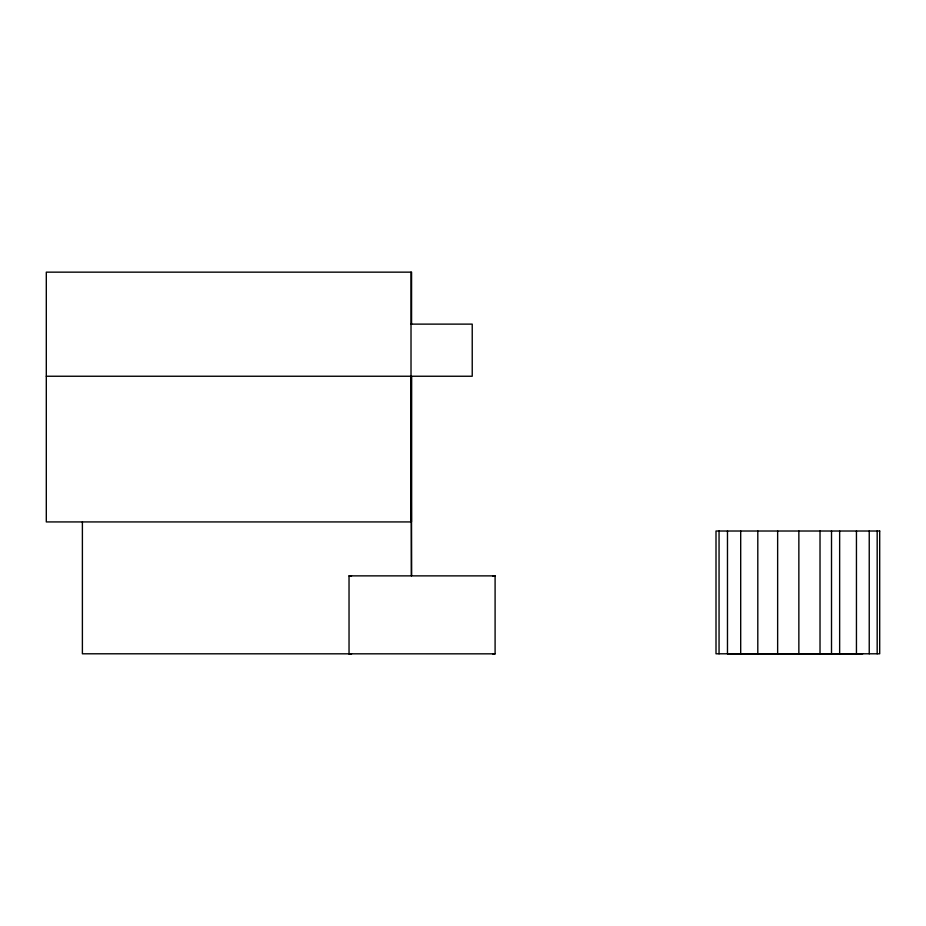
<?xml version="1.0" encoding="UTF-8"?>
<svg xmlns="http://www.w3.org/2000/svg" width="926" height="926" viewBox="0 0 926 926"><rect width="100%" height="100%" fill="white"/><g stroke="black" fill="none" stroke-linecap="round" stroke-linejoin="round"><path stroke-width="1.39" d="M411.572 324.193L411.572 272.151L46.3 272.151L46.3 521.928L411.017 521.928L411.017 272.151M411.017 376.245L411.48 575.879L411.48 376.245L411.48 521.928M351.533 653.849L349.044 653.837L349.033 575.868L495.097 575.879L495.097 653.837L82.391 653.791L82.391 521.928M349.044 653.837L349.796 653.814M411.017 324.123L472.225 324.123L472.225 376.245L46.3 376.245M492.609 575.868L495.097 575.879M492.609 653.837L495.097 653.837M349.033 575.868L351.521 575.879M877.177 531.015L877.177 653.791M869.236 531.015L869.236 653.791M862.685 653.791L727.662 653.791M856.446 531.015L856.446 653.791M839.65 531.015L839.65 653.791M831.513 531.015L831.513 653.791M820.019 531.015L820.019 653.791M798.86 531.015L798.86 653.791M777.643 531.015L777.643 653.791M757.804 531.015L757.804 653.791M740.696 531.015L740.696 653.791M727.477 531.015L727.477 653.791M719.051 531.015L719.051 653.791M879.7 531.015L716.006 531.015L716.006 653.791L879.7 653.791L879.7 531.015"/></g></svg>
